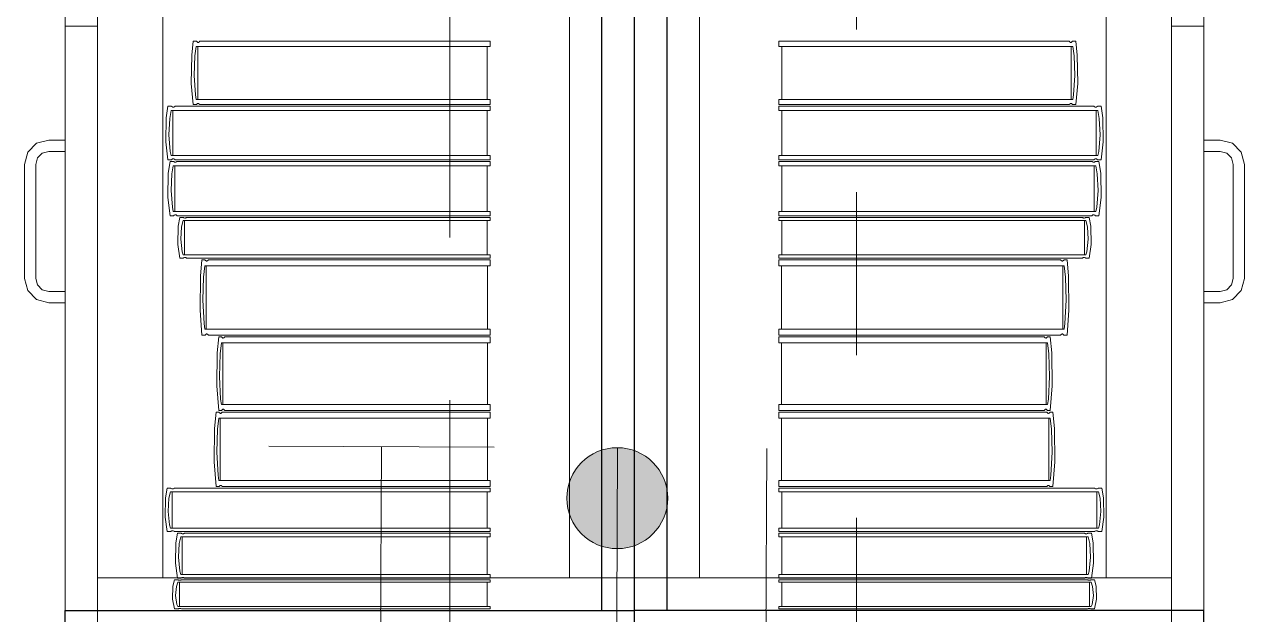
# Model space of a CAD drawing. Header units: inches. Extents: x -19 to 5698, y -728 to 92.
# Drawn here: x 314.309 to 315.059, y 12.291 to 12.653 of the extents above; entities that cross this region are included whole.
import ezdxf

# ---------------------------------------------------------------- set-up
doc = ezdxf.new("R2010")
doc.units = ezdxf.units.IN
doc.header["$MEASUREMENT"] = 0
doc.set_wipeout_variables(frame=1)
for name, pattern in [('HIDDEN', [0.375, 0.25, -0.125]), ('Hidden Line', [0.195611, 0.141111, -0.0545]), ('Punto & Raya', [0.65, 0.5, -0.075, 0, -0.075]), ('RAYITAS', [0.375, 0.25, -0.125]), ('Wipeout_Contour', [1, 0, -1])]:
    doc.linetypes.add(name, pattern=pattern)
for name, color, linetype, lineweight in [('00 conduct tomacorr', 120, 'HIDDEN', 30), ('T-TECHO-E', 150, 'Continuous', 20), ('TOMACORRIENTE', 22, 'RAYITAS', 9)]:
    doc.layers.add(name, color=color, linetype=linetype, lineweight=lineweight)
for name, color, linetype in [('02 _ ARQ _ ALB _ Ejes Generales', 251, 'Continuous'), ('08 _ STR _ EXT _ 09 Vigas', 251, 'Continuous'), ('Interior - Mobiliario', 7, 'Continuous')]:
    doc.layers.add(name, color=color, linetype=linetype)

# ---------------------------------------------------------------- blocks, each defined once
blk = doc.blocks.new('a')
at = {"layer": 'TOMACORRIENTE', "ltscale": 0.05}
h = blk.add_hatch(color=4, dxfattribs=at)
edge = h.paths.add_edge_path()
edge.add_arc((0, 0.0752), 0.02106, 0, 360)
at = {"layer": 'TOMACORRIENTE', "color": 4}
for p, q in [((-0.14553, 0.09625), (-0.0515, 0.09625)), ((-0.09851, 0.09625), (-0.09851, -0.09657)), ((0, 0.09625), (0, -0.09625)), ((0.06232, -0.09625), (0.06232, 0.09625))]:
    blk.add_line(p, q, dxfattribs=at)
blk.add_circle((0, 0.0752), 0.02106, dxfattribs=at)
blk = doc.blocks.new('CABLE 3FACE')
at = {"layer": 'T-TECHO-E', "rotation": 59.94170052614085}
blk.add_blockref('a', (0, 0), dxfattribs=at)

msp = doc.modelspace()

# ---------------------------------------------------------------- linework, layer by layer
at = {"layer": 'Interior - Mobiliario', "color": 175, "linetype": 'Continuous', "lineweight": 13}
for p, q in [((314.35352, 13.75311), (314.35352, 12.29311)), ((314.66352, 12.29311), (314.66352, 13.75311)), ((314.70352, 12.29311), (314.70352, 13.75311)), ((315.01352, 13.75311), (315.01352, 12.29311)), ((314.35352, 13.73311), (314.35352, 12.31311)), ((314.39352, 12.31311), (314.39352, 13.73311)), ((314.64352, 13.73311), (314.64352, 12.31311)), ((314.72352, 13.73311), (314.72352, 12.31311)), ((314.97352, 12.31311), (314.97352, 13.73311)), ((315.01352, 13.73311), (315.01352, 12.31311)), ((314.33352, 12.65211), (314.35352, 12.65211)), ((315.03352, 12.65211), (315.01352, 12.65211)), ((314.41234, 12.64273), (314.41134, 12.63421)), ((314.41432, 12.64273), (314.41234, 12.64273)), ((314.41332, 12.6338), (314.41416, 12.63962)), ((314.41416, 12.63962), (314.59487, 12.63962)), ((314.41442, 12.64258), (314.41432, 12.64273)), ((314.41465, 12.64234), (314.41442, 12.64258)), ((314.4149, 12.64218), (314.41465, 12.64234)), ((314.41517, 12.64209), (314.4149, 12.64218)), ((314.41507, 12.63962), (314.41507, 12.60697)), ((314.41544, 12.64208), (314.41517, 12.64209)), ((314.4157, 12.64215), (314.41544, 12.64208)), ((314.41596, 12.6423), (314.4157, 12.64215)), ((314.41619, 12.64252), (314.41596, 12.6423)), ((314.41634, 12.64273), (314.41619, 12.64252)), ((314.59487, 12.64273), (314.41634, 12.64273)), ((314.59304, 12.60697), (314.59304, 12.63962)), ((314.59487, 12.63962), (314.59487, 12.64273)), ((314.77218, 12.63962), (314.77218, 12.64273)), ((314.77218, 12.64273), (314.95071, 12.64273)), ((314.95289, 12.63962), (314.77218, 12.63962)), ((314.77401, 12.60697), (314.77401, 12.63962)), ((314.95071, 12.64273), (314.95085, 12.64252)), ((314.95085, 12.64252), (314.95109, 12.6423)), ((314.95109, 12.6423), (314.95134, 12.64215)), ((314.95134, 12.64215), (314.95161, 12.64208)), ((314.95161, 12.64208), (314.95188, 12.64209)), ((314.95188, 12.64209), (314.95214, 12.64218)), ((314.95197, 12.63962), (314.95197, 12.60697)), ((314.95214, 12.64218), (314.95239, 12.64234)), ((314.95239, 12.64234), (314.95263, 12.64258)), ((314.95263, 12.64258), (314.95273, 12.64273)), ((314.95273, 12.64273), (314.95471, 12.64273)), ((314.95372, 12.6338), (314.95289, 12.63962)), ((314.95471, 12.64273), (314.95571, 12.63421)), ((314.41134, 12.63421), (314.41111, 12.61682)), ((314.41286, 12.62183), (314.41332, 12.6338)), ((314.95419, 12.62183), (314.95372, 12.6338)), ((314.95571, 12.63421), (314.95594, 12.61682)), ((314.41111, 12.61682), (314.41234, 12.60386)), ((314.41362, 12.60992), (314.41286, 12.62183)), ((314.95343, 12.60992), (314.95419, 12.62183)), ((314.95594, 12.61682), (314.95471, 12.60386)), ((314.41416, 12.60697), (314.41362, 12.60992)), ((314.95289, 12.60697), (314.95343, 12.60992)), ((314.39675, 12.60286), (314.39567, 12.59565)), ((314.39891, 12.60286), (314.39675, 12.60286)), ((314.39783, 12.59531), (314.39874, 12.60023)), ((314.39874, 12.60023), (314.59487, 12.60023)), ((314.39902, 12.60273), (314.39891, 12.60286)), ((314.39927, 12.60253), (314.39902, 12.60273)), ((314.39954, 12.60239), (314.39927, 12.60253)), ((314.39983, 12.60232), (314.39954, 12.60239)), ((314.39973, 12.60023), (314.39973, 12.57262)), ((314.40012, 12.60231), (314.39983, 12.60232)), ((314.40041, 12.60237), (314.40012, 12.60231)), ((314.40068, 12.60249), (314.40041, 12.60237)), ((314.40094, 12.60268), (314.40068, 12.60249)), ((314.4011, 12.60286), (314.40094, 12.60268)), ((314.59487, 12.60286), (314.4011, 12.60286)), ((314.41234, 12.60386), (314.41432, 12.60386)), ((314.59487, 12.60697), (314.41416, 12.60697)), ((314.41432, 12.60386), (314.41447, 12.60407)), ((314.41447, 12.60407), (314.41471, 12.60429)), ((314.41471, 12.60429), (314.41496, 12.60444)), ((314.41496, 12.60444), (314.41523, 12.60451)), ((314.41523, 12.60451), (314.41549, 12.6045)), ((314.41549, 12.6045), (314.41576, 12.60441)), ((314.41576, 12.60441), (314.41601, 12.60425)), ((314.41601, 12.60425), (314.41624, 12.60401)), ((314.41624, 12.60401), (314.41634, 12.60386)), ((314.41634, 12.60386), (314.59487, 12.60386)), ((314.59288, 12.57262), (314.59288, 12.60023)), ((314.59487, 12.60386), (314.59487, 12.60697)), ((314.59487, 12.60023), (314.59487, 12.60286)), ((314.77218, 12.60386), (314.77218, 12.60697)), ((314.77218, 12.60697), (314.95289, 12.60697)), ((314.95071, 12.60386), (314.77218, 12.60386)), ((314.77218, 12.60023), (314.77218, 12.60286)), ((314.77218, 12.60286), (314.96594, 12.60286)), ((314.96831, 12.60023), (314.77218, 12.60023)), ((314.77416, 12.57262), (314.77416, 12.60023)), ((314.95081, 12.60401), (314.95071, 12.60386)), ((314.95104, 12.60425), (314.95081, 12.60401)), ((314.95129, 12.60441), (314.95104, 12.60425)), ((314.95155, 12.6045), (314.95129, 12.60441)), ((314.95182, 12.60451), (314.95155, 12.6045)), ((314.95209, 12.60444), (314.95182, 12.60451)), ((314.95234, 12.60429), (314.95209, 12.60444)), ((314.95258, 12.60407), (314.95234, 12.60429)), ((314.95273, 12.60386), (314.95258, 12.60407)), ((314.95471, 12.60386), (314.95273, 12.60386)), ((314.96594, 12.60286), (314.96611, 12.60268)), ((314.96611, 12.60268), (314.96636, 12.60249)), ((314.96636, 12.60249), (314.96664, 12.60237)), ((314.96664, 12.60237), (314.96693, 12.60231)), ((314.96693, 12.60231), (314.96722, 12.60232)), ((314.96722, 12.60232), (314.9675, 12.60239)), ((314.96732, 12.60023), (314.96732, 12.57262)), ((314.9675, 12.60239), (314.96778, 12.60253)), ((314.96778, 12.60253), (314.96803, 12.60273)), ((314.96803, 12.60273), (314.96814, 12.60286)), ((314.96814, 12.60286), (314.97029, 12.60286)), ((314.96922, 12.59531), (314.96831, 12.60023)), ((314.97029, 12.60286), (314.97137, 12.59565)), ((314.39567, 12.59565), (314.39542, 12.58095)), ((314.39732, 12.58519), (314.39783, 12.59531)), ((314.96972, 12.58519), (314.96922, 12.59531)), ((314.97137, 12.59565), (314.97162, 12.58095)), ((314.39815, 12.57511), (314.39732, 12.58519)), ((314.9689, 12.57511), (314.96972, 12.58519)), ((314.31602, 12.5801), (314.31053, 12.57461)), ((314.32352, 12.58211), (314.31602, 12.5801)), ((314.33352, 12.58211), (314.32352, 12.58211)), ((314.33352, 12.57511), (314.33352, 12.58211)), ((314.39542, 12.58095), (314.39675, 12.56999)), ((314.97162, 12.58095), (314.97029, 12.56999)), ((315.03352, 12.58211), (315.04352, 12.58211)), ((315.03352, 12.57511), (315.03352, 12.58211)), ((315.04352, 12.58211), (315.05102, 12.5801)), ((315.05102, 12.5801), (315.05651, 12.57461)), ((314.31053, 12.57461), (314.30852, 12.56711)), ((314.31552, 12.56711), (314.31659, 12.57111)), ((314.31659, 12.57111), (314.31952, 12.57403)), ((314.31952, 12.57403), (314.32352, 12.57511)), ((314.32352, 12.57511), (314.33352, 12.57511)), ((314.39874, 12.57262), (314.39815, 12.57511)), ((314.59487, 12.57262), (314.39874, 12.57262)), ((314.39891, 12.56999), (314.39907, 12.57017)), ((314.39907, 12.57017), (314.39933, 12.57035)), ((314.39933, 12.57035), (314.3996, 12.57048)), ((314.3996, 12.57048), (314.39989, 12.57054)), ((314.39989, 12.57054), (314.40018, 12.57053)), ((314.40018, 12.57053), (314.40047, 12.57046)), ((314.40047, 12.57046), (314.40074, 12.57032)), ((314.40074, 12.57032), (314.40099, 12.57012)), ((314.40099, 12.57012), (314.4011, 12.56999)), ((314.59487, 12.56999), (314.59487, 12.57262)), ((314.77218, 12.56999), (314.77218, 12.57262)), ((314.77218, 12.57262), (314.96831, 12.57262)), ((314.96605, 12.57012), (314.96594, 12.56999)), ((314.9663, 12.57032), (314.96605, 12.57012)), ((314.96658, 12.57046), (314.9663, 12.57032)), ((314.96686, 12.57053), (314.96658, 12.57046)), ((314.96715, 12.57054), (314.96686, 12.57053)), ((314.96744, 12.57048), (314.96715, 12.57054)), ((314.96772, 12.57035), (314.96744, 12.57048)), ((314.96797, 12.57017), (314.96772, 12.57035)), ((314.96814, 12.56999), (314.96797, 12.57017)), ((314.96831, 12.57262), (314.9689, 12.57511)), ((315.04352, 12.57511), (315.03352, 12.57511)), ((315.04752, 12.57403), (315.04352, 12.57511)), ((315.05045, 12.57111), (315.04752, 12.57403)), ((315.05152, 12.56711), (315.05045, 12.57111)), ((315.05651, 12.57461), (315.05852, 12.56711)), ((314.30852, 12.56711), (314.30852, 12.49711)), ((314.31552, 12.49711), (314.31552, 12.56711)), ((314.39675, 12.56999), (314.39891, 12.56999)), ((314.39806, 12.56899), (314.39699, 12.56167)), ((314.4002, 12.56899), (314.39806, 12.56899)), ((314.39913, 12.56132), (314.40003, 12.56632)), ((314.40003, 12.56632), (314.59487, 12.56632)), ((314.40031, 12.56886), (314.4002, 12.56899)), ((314.40056, 12.56866), (314.40031, 12.56886)), ((314.40083, 12.56852), (314.40056, 12.56866)), ((314.40112, 12.56844), (314.40083, 12.56852)), ((314.40102, 12.56632), (314.40102, 12.53827)), ((314.4011, 12.56999), (314.59487, 12.56999)), ((314.40141, 12.56843), (314.40112, 12.56844)), ((314.40169, 12.56849), (314.40141, 12.56843)), ((314.40197, 12.56862), (314.40169, 12.56849)), ((314.40222, 12.56881), (314.40197, 12.56862)), ((314.40238, 12.56899), (314.40222, 12.56881)), ((314.59487, 12.56899), (314.40238, 12.56899)), ((314.5929, 12.53827), (314.5929, 12.56632)), ((314.59487, 12.56632), (314.59487, 12.56899)), ((314.96594, 12.56999), (314.77218, 12.56999)), ((314.77218, 12.56632), (314.77218, 12.56899)), ((314.77218, 12.56899), (314.96466, 12.56899)), ((314.96701, 12.56632), (314.77218, 12.56632)), ((314.77415, 12.53827), (314.77415, 12.56632)), ((314.96466, 12.56899), (314.96482, 12.56881)), ((314.96482, 12.56881), (314.96508, 12.56862)), ((314.96508, 12.56862), (314.96535, 12.56849)), ((314.96535, 12.56849), (314.96564, 12.56843)), ((314.96564, 12.56843), (314.96593, 12.56844)), ((314.96593, 12.56844), (314.96621, 12.56852)), ((314.96603, 12.56632), (314.96603, 12.53827)), ((314.96621, 12.56852), (314.96648, 12.56866)), ((314.96648, 12.56866), (314.96673, 12.56886)), ((314.96673, 12.56886), (314.96684, 12.56899)), ((314.96684, 12.56899), (314.96898, 12.56899)), ((314.96792, 12.56132), (314.96701, 12.56632)), ((314.97029, 12.56999), (314.96814, 12.56999)), ((314.96898, 12.56899), (314.97006, 12.56167)), ((315.05152, 12.49711), (315.05152, 12.56711)), ((315.05852, 12.56711), (315.05852, 12.49711)), ((314.39699, 12.56167), (314.39674, 12.54673)), ((314.39863, 12.55104), (314.39913, 12.56132)), ((314.96842, 12.55104), (314.96792, 12.56132)), ((314.97006, 12.56167), (314.9703, 12.54673)), ((314.39945, 12.5408), (314.39863, 12.55104)), ((314.9676, 12.5408), (314.96842, 12.55104)), ((314.39674, 12.54673), (314.39806, 12.53559)), ((314.40003, 12.53827), (314.39945, 12.5408)), ((314.96701, 12.53827), (314.9676, 12.5408)), ((314.9703, 12.54673), (314.96898, 12.53559)), ((314.39806, 12.53559), (314.4002, 12.53559)), ((314.59487, 12.53827), (314.40003, 12.53827)), ((314.4002, 12.53559), (314.40037, 12.53577)), ((314.40037, 12.53577), (314.40062, 12.53596)), ((314.40062, 12.53596), (314.40089, 12.53609)), ((314.40089, 12.53609), (314.40118, 12.53615)), ((314.40118, 12.53615), (314.40147, 12.53614)), ((314.40147, 12.53614), (314.40176, 12.53607)), ((314.40176, 12.53607), (314.40203, 12.53593)), ((314.40203, 12.53593), (314.40227, 12.53572)), ((314.40227, 12.53572), (314.40238, 12.53559)), ((314.40238, 12.53559), (314.59487, 12.53559)), ((314.40411, 12.53459), (314.40306, 12.5291)), ((314.40618, 12.53459), (314.40411, 12.53459)), ((314.40514, 12.52884), (314.40602, 12.53259)), ((314.40602, 12.53259), (314.59487, 12.53259)), ((314.40629, 12.5345), (314.40618, 12.53459)), ((314.40653, 12.53434), (314.40629, 12.5345)), ((314.40679, 12.53424), (314.40653, 12.53434)), ((314.40707, 12.53418), (314.40679, 12.53424)), ((314.40697, 12.53259), (314.40697, 12.51154)), ((314.40735, 12.53417), (314.40707, 12.53418)), ((314.40763, 12.53422), (314.40735, 12.53417)), ((314.40789, 12.53432), (314.40763, 12.53422)), ((314.40814, 12.53446), (314.40789, 12.53432)), ((314.40829, 12.53459), (314.40814, 12.53446)), ((314.59487, 12.53459), (314.40829, 12.53459)), ((314.59296, 12.51154), (314.59296, 12.53259)), ((314.59487, 12.53559), (314.59487, 12.53827)), ((314.59487, 12.53259), (314.59487, 12.53459)), ((314.77218, 12.53559), (314.77218, 12.53827)), ((314.77218, 12.53827), (314.96701, 12.53827)), ((314.96466, 12.53559), (314.77218, 12.53559)), ((314.77218, 12.53259), (314.77218, 12.53459)), ((314.77218, 12.53459), (314.95875, 12.53459)), ((314.96103, 12.53259), (314.77218, 12.53259)), ((314.77409, 12.51154), (314.77409, 12.53259)), ((314.95875, 12.53459), (314.95891, 12.53446)), ((314.95891, 12.53446), (314.95915, 12.53432)), ((314.95915, 12.53432), (314.95942, 12.53422)), ((314.95942, 12.53422), (314.9597, 12.53417)), ((314.9597, 12.53417), (314.95998, 12.53418)), ((314.95998, 12.53418), (314.96026, 12.53424)), ((314.96008, 12.53259), (314.96008, 12.51154)), ((314.96026, 12.53424), (314.96052, 12.53434)), ((314.96052, 12.53434), (314.96076, 12.5345)), ((314.96076, 12.5345), (314.96086, 12.53459)), ((314.96086, 12.53459), (314.96294, 12.53459)), ((314.96191, 12.52884), (314.96103, 12.53259)), ((314.96294, 12.53459), (314.96398, 12.5291)), ((314.96477, 12.53572), (314.96466, 12.53559)), ((314.96502, 12.53593), (314.96477, 12.53572)), ((314.96529, 12.53607), (314.96502, 12.53593)), ((314.96557, 12.53614), (314.96529, 12.53607)), ((314.96587, 12.53615), (314.96557, 12.53614)), ((314.96615, 12.53609), (314.96587, 12.53615)), ((314.96643, 12.53596), (314.96615, 12.53609)), ((314.96668, 12.53577), (314.96643, 12.53596)), ((314.96684, 12.53559), (314.96668, 12.53577)), ((314.96898, 12.53559), (314.96684, 12.53559)), ((314.40306, 12.5291), (314.40283, 12.51789)), ((314.40465, 12.52112), (314.40514, 12.52884)), ((314.96239, 12.52112), (314.96191, 12.52884)), ((314.96398, 12.5291), (314.96422, 12.51789)), ((314.40283, 12.51789), (314.40411, 12.50953)), ((314.40545, 12.51344), (314.40465, 12.52112)), ((314.9616, 12.51344), (314.96239, 12.52112)), ((314.96422, 12.51789), (314.96294, 12.50953)), ((314.40602, 12.51154), (314.40545, 12.51344)), ((314.59487, 12.51154), (314.40602, 12.51154)), ((314.59487, 12.50953), (314.59487, 12.51154)), ((314.77218, 12.50953), (314.77218, 12.51154)), ((314.77218, 12.51154), (314.96103, 12.51154)), ((314.96103, 12.51154), (314.9616, 12.51344)), ((314.40411, 12.50953), (314.40618, 12.50953)), ((314.40618, 12.50953), (314.40634, 12.50967)), ((314.40634, 12.50967), (314.40658, 12.50981)), ((314.40658, 12.50981), (314.40685, 12.50991)), ((314.40685, 12.50991), (314.40713, 12.50995)), ((314.40713, 12.50995), (314.40741, 12.50995)), ((314.40741, 12.50995), (314.40769, 12.50989)), ((314.40769, 12.50989), (314.40795, 12.50978)), ((314.40795, 12.50978), (314.40819, 12.50963)), ((314.40819, 12.50963), (314.40829, 12.50953)), ((314.40829, 12.50953), (314.59487, 12.50953)), ((314.41767, 12.50853), (314.4167, 12.49838)), ((314.4196, 12.50853), (314.41767, 12.50853)), ((314.41863, 12.49789), (314.41944, 12.50483)), ((314.41944, 12.50483), (314.59487, 12.50483)), ((314.4197, 12.50836), (314.4196, 12.50853)), ((314.41992, 12.50807), (314.4197, 12.50836)), ((314.42016, 12.50788), (314.41992, 12.50807)), ((314.42042, 12.50777), (314.42016, 12.50788)), ((314.42033, 12.50483), (314.42033, 12.46593)), ((314.42068, 12.50776), (314.42042, 12.50777)), ((314.42094, 12.50785), (314.42068, 12.50776)), ((314.42119, 12.50802), (314.42094, 12.50785)), ((314.42142, 12.50829), (314.42119, 12.50802)), ((314.42156, 12.50853), (314.42142, 12.50829)), ((314.59487, 12.50853), (314.42156, 12.50853)), ((314.59309, 12.46593), (314.59309, 12.50483)), ((314.59487, 12.50483), (314.59487, 12.50853)), ((314.95875, 12.50953), (314.77218, 12.50953)), ((314.77218, 12.50483), (314.77218, 12.50853)), ((314.77218, 12.50853), (314.94549, 12.50853)), ((314.9476, 12.50483), (314.77218, 12.50483)), ((314.77395, 12.46593), (314.77395, 12.50483)), ((314.94549, 12.50853), (314.94563, 12.50829)), ((314.94563, 12.50829), (314.94586, 12.50802)), ((314.94586, 12.50802), (314.94611, 12.50785)), ((314.94611, 12.50785), (314.94636, 12.50776)), ((314.94636, 12.50776), (314.94663, 12.50777)), ((314.94663, 12.50777), (314.94688, 12.50788)), ((314.94672, 12.50483), (314.94672, 12.46593)), ((314.94688, 12.50788), (314.94713, 12.50807)), ((314.94713, 12.50807), (314.94735, 12.50836)), ((314.94735, 12.50836), (314.94745, 12.50853)), ((314.94745, 12.50853), (314.94937, 12.50853)), ((314.94842, 12.49789), (314.9476, 12.50483)), ((314.94937, 12.50853), (314.95034, 12.49838)), ((314.95886, 12.50963), (314.95875, 12.50953)), ((314.9591, 12.50978), (314.95886, 12.50963)), ((314.95936, 12.50989), (314.9591, 12.50978)), ((314.95964, 12.50995), (314.95936, 12.50989)), ((314.95992, 12.50995), (314.95964, 12.50995)), ((314.9602, 12.50991), (314.95992, 12.50995)), ((314.96046, 12.50981), (314.9602, 12.50991)), ((314.96071, 12.50967), (314.96046, 12.50981)), ((314.96086, 12.50953), (314.96071, 12.50967)), ((314.96294, 12.50953), (314.96086, 12.50953)), ((314.30852, 12.49711), (314.31053, 12.48961)), ((314.31659, 12.49311), (314.31552, 12.49711)), ((314.4167, 12.49838), (314.41648, 12.47767)), ((314.41818, 12.48364), (314.41863, 12.49789)), ((314.94887, 12.48364), (314.94842, 12.49789)), ((314.95034, 12.49838), (314.95056, 12.47767)), ((315.05045, 12.49311), (315.05152, 12.49711)), ((315.05852, 12.49711), (315.05651, 12.48961)), ((314.31053, 12.48961), (314.31602, 12.48412)), ((314.31952, 12.49018), (314.31659, 12.49311)), ((314.32352, 12.48911), (314.31952, 12.49018)), ((314.33352, 12.48911), (314.32352, 12.48911)), ((314.33352, 12.48211), (314.33352, 12.48911)), ((315.03352, 12.48911), (315.04352, 12.48911)), ((315.03352, 12.48211), (315.03352, 12.48911)), ((315.04352, 12.48911), (315.04752, 12.49018)), ((315.04752, 12.49018), (315.05045, 12.49311)), ((315.05651, 12.48961), (315.05102, 12.48412)), ((314.31602, 12.48412), (314.32352, 12.48211)), ((314.32352, 12.48211), (314.33352, 12.48211)), ((314.41892, 12.46944), (314.41818, 12.48364)), ((314.94813, 12.46944), (314.94887, 12.48364)), ((315.04352, 12.48211), (315.03352, 12.48211)), ((315.05102, 12.48412), (315.04352, 12.48211)), ((314.41648, 12.47767), (314.41767, 12.46223)), ((314.95056, 12.47767), (314.94937, 12.46223)), ((314.41944, 12.46593), (314.41892, 12.46944)), ((314.59487, 12.46593), (314.41944, 12.46593)), ((314.59487, 12.46223), (314.59487, 12.46593)), ((314.77218, 12.46223), (314.77218, 12.46593)), ((314.77218, 12.46593), (314.9476, 12.46593)), ((314.9476, 12.46593), (314.94813, 12.46944)), ((314.41767, 12.46223), (314.4196, 12.46223)), ((314.4196, 12.46223), (314.41974, 12.46247)), ((314.41974, 12.46247), (314.41997, 12.46274)), ((314.41997, 12.46274), (314.42022, 12.46292)), ((314.42022, 12.46292), (314.42048, 12.463)), ((314.42048, 12.463), (314.42074, 12.46299)), ((314.42074, 12.46299), (314.421, 12.46288)), ((314.421, 12.46288), (314.42124, 12.46269)), ((314.42124, 12.46269), (314.42146, 12.46241)), ((314.42146, 12.46241), (314.42156, 12.46223)), ((314.42156, 12.46223), (314.59487, 12.46223)), ((314.42794, 12.46123), (314.42703, 12.45129)), ((314.42976, 12.46123), (314.42794, 12.46123)), ((314.42885, 12.45082), (314.42961, 12.4576)), ((314.42961, 12.4576), (314.59487, 12.4576)), ((314.42985, 12.46105), (314.42976, 12.46123)), ((314.43006, 12.46078), (314.42985, 12.46105)), ((314.43029, 12.46058), (314.43006, 12.46078)), ((314.43053, 12.46048), (314.43029, 12.46058)), ((314.43045, 12.4576), (314.43045, 12.41956)), ((314.43078, 12.46047), (314.43053, 12.46048)), ((314.43102, 12.46055), (314.43078, 12.46047)), ((314.43126, 12.46072), (314.43102, 12.46055)), ((314.43147, 12.46098), (314.43126, 12.46072)), ((314.43161, 12.46123), (314.43147, 12.46098)), ((314.59487, 12.46123), (314.43161, 12.46123)), ((314.5932, 12.41956), (314.5932, 12.4576)), ((314.59487, 12.4576), (314.59487, 12.46123)), ((314.94549, 12.46223), (314.77218, 12.46223)), ((314.77218, 12.4576), (314.77218, 12.46123)), ((314.77218, 12.46123), (314.93544, 12.46123)), ((314.93743, 12.4576), (314.77218, 12.4576)), ((314.77385, 12.41956), (314.77385, 12.4576)), ((314.93544, 12.46123), (314.93558, 12.46098)), ((314.93558, 12.46098), (314.93579, 12.46072)), ((314.93579, 12.46072), (314.93602, 12.46055)), ((314.93602, 12.46055), (314.93627, 12.46047)), ((314.93627, 12.46047), (314.93651, 12.46048)), ((314.93651, 12.46048), (314.93675, 12.46058)), ((314.9366, 12.4576), (314.9366, 12.41956)), ((314.93675, 12.46058), (314.93698, 12.46078)), ((314.93698, 12.46078), (314.93719, 12.46105)), ((314.93719, 12.46105), (314.93729, 12.46123)), ((314.93729, 12.46123), (314.9391, 12.46123)), ((314.9382, 12.45082), (314.93743, 12.4576)), ((314.9391, 12.46123), (314.94001, 12.45129)), ((314.94558, 12.46241), (314.94549, 12.46223)), ((314.94581, 12.46269), (314.94558, 12.46241)), ((314.94605, 12.46288), (314.94581, 12.46269)), ((314.94631, 12.46299), (314.94605, 12.46288)), ((314.94657, 12.463), (314.94631, 12.46299)), ((314.94683, 12.46292), (314.94657, 12.463)), ((314.94707, 12.46274), (314.94683, 12.46292)), ((314.9473, 12.46247), (314.94707, 12.46274)), ((314.94745, 12.46223), (314.9473, 12.46247)), ((314.94937, 12.46223), (314.94745, 12.46223)), ((314.42703, 12.45129), (314.42682, 12.43104)), ((314.42842, 12.43688), (314.42885, 12.45082)), ((314.93862, 12.43688), (314.9382, 12.45082)), ((314.94001, 12.45129), (314.94022, 12.43104)), ((314.42912, 12.423), (314.42842, 12.43688)), ((314.93793, 12.423), (314.93862, 12.43688)), ((314.42682, 12.43104), (314.42794, 12.41594)), ((314.94022, 12.43104), (314.9391, 12.41594)), ((314.42961, 12.41956), (314.42912, 12.423)), ((314.93743, 12.41956), (314.93793, 12.423)), ((314.42638, 12.41494), (314.42545, 12.40491)), ((314.42821, 12.41494), (314.42638, 12.41494)), ((314.42794, 12.41594), (314.42976, 12.41594)), ((314.4283, 12.41476), (314.42821, 12.41494)), ((314.42851, 12.41449), (314.4283, 12.41476)), ((314.42875, 12.41429), (314.42851, 12.41449)), ((314.42899, 12.41419), (314.42875, 12.41429)), ((314.42924, 12.41418), (314.42899, 12.41419)), ((314.42948, 12.41426), (314.42924, 12.41418)), ((314.42972, 12.41444), (314.42948, 12.41426)), ((314.59487, 12.41956), (314.42961, 12.41956)), ((314.42993, 12.4147), (314.42972, 12.41444)), ((314.42976, 12.41594), (314.4299, 12.41618)), ((314.4299, 12.41618), (314.43011, 12.41644)), ((314.43007, 12.41494), (314.42993, 12.4147)), ((314.59487, 12.41494), (314.43007, 12.41494)), ((314.43011, 12.41644), (314.43034, 12.41662)), ((314.43034, 12.41662), (314.43059, 12.4167)), ((314.43059, 12.4167), (314.43083, 12.41669)), ((314.43083, 12.41669), (314.43107, 12.41659)), ((314.43107, 12.41659), (314.4313, 12.41639)), ((314.4313, 12.41639), (314.43151, 12.41612)), ((314.43151, 12.41612), (314.43161, 12.41594)), ((314.43161, 12.41594), (314.59487, 12.41594)), ((314.59487, 12.41594), (314.59487, 12.41956)), ((314.59487, 12.41128), (314.59487, 12.41494)), ((314.77218, 12.41594), (314.77218, 12.41956)), ((314.77218, 12.41956), (314.93743, 12.41956)), ((314.93544, 12.41594), (314.77218, 12.41594)), ((314.77218, 12.41128), (314.77218, 12.41494)), ((314.77218, 12.41494), (314.93697, 12.41494)), ((314.93553, 12.41612), (314.93544, 12.41594)), ((314.93574, 12.41639), (314.93553, 12.41612)), ((314.93597, 12.41659), (314.93574, 12.41639)), ((314.93621, 12.41669), (314.93597, 12.41659)), ((314.93646, 12.4167), (314.93621, 12.41669)), ((314.9367, 12.41662), (314.93646, 12.4167)), ((314.93693, 12.41644), (314.9367, 12.41662)), ((314.93715, 12.41618), (314.93693, 12.41644)), ((314.93697, 12.41494), (314.93711, 12.4147)), ((314.93711, 12.4147), (314.93733, 12.41444)), ((314.93729, 12.41594), (314.93715, 12.41618)), ((314.9391, 12.41594), (314.93729, 12.41594)), ((314.93733, 12.41444), (314.93756, 12.41426)), ((314.93756, 12.41426), (314.93781, 12.41418)), ((314.93781, 12.41418), (314.93806, 12.41419)), ((314.93806, 12.41419), (314.9383, 12.41429)), ((314.9383, 12.41429), (314.93853, 12.41449)), ((314.93853, 12.41449), (314.93875, 12.41476)), ((314.93875, 12.41476), (314.93884, 12.41494)), ((314.93884, 12.41494), (314.94067, 12.41494)), ((314.94067, 12.41494), (314.94159, 12.40491)), ((314.42729, 12.40444), (314.42806, 12.41128)), ((314.42806, 12.41128), (314.59487, 12.41128)), ((314.4289, 12.41128), (314.4289, 12.37287)), ((314.59318, 12.37287), (314.59318, 12.41128)), ((314.93899, 12.41128), (314.77218, 12.41128)), ((314.77386, 12.37287), (314.77386, 12.41128)), ((314.93814, 12.41128), (314.93814, 12.37287)), ((314.93976, 12.40444), (314.93899, 12.41128)), ((314.42545, 12.40491), (314.42524, 12.38446)), ((314.42686, 12.39036), (314.42729, 12.40444)), ((314.94019, 12.39036), (314.93976, 12.40444)), ((314.94159, 12.40491), (314.9418, 12.38446)), ((314.42756, 12.37634), (314.42686, 12.39036)), ((314.93949, 12.37634), (314.94019, 12.39036)), ((314.42524, 12.38446), (314.42638, 12.36921)), ((314.9418, 12.38446), (314.94067, 12.36921)), ((314.42806, 12.37287), (314.42756, 12.37634)), ((314.93899, 12.37287), (314.93949, 12.37634)), ((314.39629, 12.36821), (314.3952, 12.36239)), ((314.39845, 12.36821), (314.39629, 12.36821)), ((314.39856, 12.36811), (314.39845, 12.36821)), ((314.39881, 12.36795), (314.39856, 12.36811)), ((314.39908, 12.36784), (314.39881, 12.36795)), ((314.39937, 12.36778), (314.39908, 12.36784)), ((314.39966, 12.36777), (314.39937, 12.36778)), ((314.39995, 12.36782), (314.39966, 12.36777)), ((314.40023, 12.36792), (314.39995, 12.36782)), ((314.40049, 12.36807), (314.40023, 12.36792)), ((314.40065, 12.36821), (314.40049, 12.36807)), ((314.59487, 12.36821), (314.40065, 12.36821)), ((314.42638, 12.36921), (314.42821, 12.36921)), ((314.59487, 12.37287), (314.42806, 12.37287)), ((314.42821, 12.36921), (314.42835, 12.36946)), ((314.42835, 12.36946), (314.42856, 12.36972)), ((314.42856, 12.36972), (314.4288, 12.3699)), ((314.4288, 12.3699), (314.42904, 12.36998)), ((314.42904, 12.36998), (314.42929, 12.36997)), ((314.42929, 12.36997), (314.42954, 12.36986)), ((314.42954, 12.36986), (314.42977, 12.36967)), ((314.42977, 12.36967), (314.42998, 12.36939)), ((314.42998, 12.36939), (314.43007, 12.36921)), ((314.43007, 12.36921), (314.59487, 12.36921)), ((314.59487, 12.36921), (314.59487, 12.37287)), ((314.59487, 12.36609), (314.59487, 12.36821)), ((314.77218, 12.36921), (314.77218, 12.37287)), ((314.77218, 12.37287), (314.93899, 12.37287)), ((314.93697, 12.36921), (314.77218, 12.36921)), ((314.77218, 12.36609), (314.77218, 12.36821)), ((314.77218, 12.36821), (314.9664, 12.36821)), ((314.93707, 12.36939), (314.93697, 12.36921)), ((314.93728, 12.36967), (314.93707, 12.36939)), ((314.93751, 12.36986), (314.93728, 12.36967)), ((314.93775, 12.36997), (314.93751, 12.36986)), ((314.938, 12.36998), (314.93775, 12.36997)), ((314.93825, 12.3699), (314.938, 12.36998)), ((314.93848, 12.36972), (314.93825, 12.3699)), ((314.9387, 12.36946), (314.93848, 12.36972)), ((314.93884, 12.36921), (314.9387, 12.36946)), ((314.94067, 12.36921), (314.93884, 12.36921)), ((314.9664, 12.36821), (314.96656, 12.36807)), ((314.96656, 12.36807), (314.96682, 12.36792)), ((314.96682, 12.36792), (314.96709, 12.36782)), ((314.96709, 12.36782), (314.96738, 12.36777)), ((314.96738, 12.36777), (314.96768, 12.36778)), ((314.96768, 12.36778), (314.96796, 12.36784)), ((314.96796, 12.36784), (314.96824, 12.36795)), ((314.96824, 12.36795), (314.96849, 12.36811)), ((314.96849, 12.36811), (314.9686, 12.36821)), ((314.9686, 12.36821), (314.97075, 12.36821)), ((314.97075, 12.36821), (314.97184, 12.36239)), ((314.3952, 12.36239), (314.39496, 12.3505)), ((314.39686, 12.35393), (314.39736, 12.36211)), ((314.39736, 12.36211), (314.39828, 12.36609)), ((314.39828, 12.36609), (314.59487, 12.36609)), ((314.39927, 12.36609), (314.39927, 12.34377)), ((314.59288, 12.34377), (314.59288, 12.36609)), ((314.96877, 12.36609), (314.77218, 12.36609)), ((314.77417, 12.34377), (314.77417, 12.36609)), ((314.96778, 12.36609), (314.96778, 12.34377)), ((314.96968, 12.36211), (314.96877, 12.36609)), ((314.97019, 12.35393), (314.96968, 12.36211)), ((314.97184, 12.36239), (314.97209, 12.3505)), ((314.39769, 12.34579), (314.39686, 12.35393)), ((314.96936, 12.34579), (314.97019, 12.35393)), ((314.39496, 12.3505), (314.39629, 12.34164)), ((314.39828, 12.34377), (314.39769, 12.34579)), ((314.96877, 12.34377), (314.96936, 12.34579)), ((314.97209, 12.3505), (314.97075, 12.34164)), ((314.39629, 12.34164), (314.39845, 12.34164)), ((314.59487, 12.34377), (314.39828, 12.34377)), ((314.39845, 12.34164), (314.39861, 12.34179)), ((314.39861, 12.34179), (314.39887, 12.34194)), ((314.39887, 12.34194), (314.39915, 12.34204)), ((314.39915, 12.34204), (314.39944, 12.34209)), ((314.39944, 12.34209), (314.39973, 12.34208)), ((314.39973, 12.34208), (314.40002, 12.34202)), ((314.40002, 12.34202), (314.40029, 12.34191)), ((314.40029, 12.34191), (314.40054, 12.34175)), ((314.40054, 12.34175), (314.40065, 12.34164)), ((314.40065, 12.34164), (314.59487, 12.34164)), ((314.40271, 12.34064), (314.40166, 12.33458)), ((314.4048, 12.34064), (314.40271, 12.34064)), ((314.40375, 12.33429), (314.40463, 12.33843)), ((314.40463, 12.33843), (314.59487, 12.33843)), ((314.4049, 12.34054), (314.4048, 12.34064)), ((314.40515, 12.34037), (314.4049, 12.34054)), ((314.40541, 12.34025), (314.40515, 12.34037)), ((314.40569, 12.34019), (314.40541, 12.34025)), ((314.40559, 12.33843), (314.40559, 12.31519)), ((314.40597, 12.34018), (314.40569, 12.34019)), ((314.40625, 12.34023), (314.40597, 12.34018)), ((314.40652, 12.34034), (314.40625, 12.34023)), ((314.40677, 12.3405), (314.40652, 12.34034)), ((314.40693, 12.34064), (314.40677, 12.3405)), ((314.59487, 12.34064), (314.40693, 12.34064)), ((314.59294, 12.31519), (314.59294, 12.33843)), ((314.59487, 12.34164), (314.59487, 12.34377)), ((314.59487, 12.33843), (314.59487, 12.34064)), ((314.77218, 12.34164), (314.77218, 12.34377)), ((314.77218, 12.34377), (314.96877, 12.34377)), ((314.9664, 12.34164), (314.77218, 12.34164)), ((314.77218, 12.33843), (314.77218, 12.34064)), ((314.77218, 12.34064), (314.96012, 12.34064)), ((314.96242, 12.33843), (314.77218, 12.33843)), ((314.7741, 12.31519), (314.7741, 12.33843)), ((314.96012, 12.34064), (314.96028, 12.3405)), ((314.96028, 12.3405), (314.96053, 12.34034)), ((314.96053, 12.34034), (314.96079, 12.34023)), ((314.96079, 12.34023), (314.96107, 12.34018)), ((314.96107, 12.34018), (314.96136, 12.34019)), ((314.96136, 12.34019), (314.96163, 12.34025)), ((314.96145, 12.33843), (314.96145, 12.31519)), ((314.96163, 12.34025), (314.9619, 12.34037)), ((314.9619, 12.34037), (314.96214, 12.34054)), ((314.96214, 12.34054), (314.96225, 12.34064)), ((314.96225, 12.34064), (314.96434, 12.34064)), ((314.9633, 12.33429), (314.96242, 12.33843)), ((314.96434, 12.34064), (314.96539, 12.33458)), ((314.96651, 12.34175), (314.9664, 12.34164)), ((314.96676, 12.34191), (314.96651, 12.34175)), ((314.96703, 12.34202), (314.96676, 12.34191)), ((314.96732, 12.34208), (314.96703, 12.34202)), ((314.96761, 12.34209), (314.96732, 12.34208)), ((314.9679, 12.34204), (314.96761, 12.34209)), ((314.96818, 12.34194), (314.9679, 12.34204)), ((314.96843, 12.34179), (314.96818, 12.34194)), ((314.9686, 12.34164), (314.96843, 12.34179)), ((314.97075, 12.34164), (314.9686, 12.34164)), ((314.40166, 12.33458), (314.40142, 12.3222)), ((314.40326, 12.32577), (314.40375, 12.33429)), ((314.96379, 12.32577), (314.9633, 12.33429)), ((314.96539, 12.33458), (314.96563, 12.3222)), ((314.40406, 12.31729), (314.40326, 12.32577)), ((314.96299, 12.31729), (314.96379, 12.32577)), ((314.40142, 12.3222), (314.40271, 12.31298)), ((314.40463, 12.31519), (314.40406, 12.31729)), ((314.59487, 12.31519), (314.40463, 12.31519)), ((314.59487, 12.31298), (314.59487, 12.31519)), ((314.77218, 12.31298), (314.77218, 12.31519)), ((314.77218, 12.31519), (314.96242, 12.31519)), ((314.96242, 12.31519), (314.96299, 12.31729)), ((314.96563, 12.3222), (314.96434, 12.31298)), ((314.35352, 12.31311), (314.39352, 12.31311)), ((314.39352, 12.31311), (314.64352, 12.31311)), ((314.39981, 12.30806), (314.39956, 12.30007)), ((314.40087, 12.31198), (314.39981, 12.30806)), ((314.40298, 12.31198), (314.40087, 12.31198)), ((314.40142, 12.30237), (314.40192, 12.30787)), ((314.40192, 12.30787), (314.40281, 12.31055)), ((314.40271, 12.31298), (314.4048, 12.31298)), ((314.40281, 12.31055), (314.59487, 12.31055)), ((314.40308, 12.31191), (314.40298, 12.31198)), ((314.40333, 12.3118), (314.40308, 12.31191)), ((314.4036, 12.31172), (314.40333, 12.3118)), ((314.40388, 12.31168), (314.4036, 12.31172)), ((314.40416, 12.31168), (314.40388, 12.31168)), ((314.40444, 12.31171), (314.40416, 12.31168)), ((314.40471, 12.31178), (314.40444, 12.31171)), ((314.40497, 12.31188), (314.40471, 12.31178)), ((314.4048, 12.31298), (314.40496, 12.31312)), ((314.40496, 12.31312), (314.4052, 12.31328)), ((314.40512, 12.31198), (314.40497, 12.31188)), ((314.59487, 12.31198), (314.40512, 12.31198)), ((314.4052, 12.31328), (314.40547, 12.31339)), ((314.40547, 12.31339), (314.40575, 12.31344)), ((314.40575, 12.31344), (314.40603, 12.31343)), ((314.40603, 12.31343), (314.40631, 12.31337)), ((314.40631, 12.31337), (314.40658, 12.31325)), ((314.40658, 12.31325), (314.40682, 12.31308)), ((314.40682, 12.31308), (314.40693, 12.31298)), ((314.40693, 12.31298), (314.59487, 12.31298)), ((314.59487, 12.31055), (314.59487, 12.31198)), ((314.97352, 12.31311), (314.72352, 12.31311)), ((314.96012, 12.31298), (314.77218, 12.31298)), ((314.77218, 12.31055), (314.77218, 12.31198)), ((314.77218, 12.31198), (314.96192, 12.31198)), ((314.96424, 12.31055), (314.77218, 12.31055)), ((314.96023, 12.31308), (314.96012, 12.31298)), ((314.96047, 12.31325), (314.96023, 12.31308)), ((314.96073, 12.31337), (314.96047, 12.31325)), ((314.96101, 12.31343), (314.96073, 12.31337)), ((314.96129, 12.31344), (314.96101, 12.31343)), ((314.96157, 12.31339), (314.96129, 12.31344)), ((314.96184, 12.31328), (314.96157, 12.31339)), ((314.96209, 12.31312), (314.96184, 12.31328)), ((314.96192, 12.31198), (314.96208, 12.31188)), ((314.96208, 12.31188), (314.96233, 12.31178)), ((314.96225, 12.31298), (314.96209, 12.31312)), ((314.96434, 12.31298), (314.96225, 12.31298)), ((314.96233, 12.31178), (314.9626, 12.31171)), ((314.9626, 12.31171), (314.96288, 12.31168)), ((314.96288, 12.31168), (314.96317, 12.31168)), ((314.96317, 12.31168), (314.96345, 12.31172)), ((314.96345, 12.31172), (314.96372, 12.3118)), ((314.96372, 12.3118), (314.96396, 12.31191)), ((314.96396, 12.31191), (314.96407, 12.31198)), ((314.96407, 12.31198), (314.96618, 12.31198)), ((314.96513, 12.30787), (314.96424, 12.31055)), ((314.96562, 12.30237), (314.96513, 12.30787)), ((314.96618, 12.31198), (314.96724, 12.30806)), ((314.96724, 12.30806), (314.96748, 12.30007)), ((315.01352, 12.31311), (314.97352, 12.31311)), ((314.40223, 12.29689), (314.40142, 12.30237)), ((314.96481, 12.29689), (314.96562, 12.30237)), ((314.35352, 12.29311), (314.66352, 12.29311)), ((315.01352, 12.29311), (314.70352, 12.29311))]:
    msp.add_line(p, q, dxfattribs=at)

# ---------------------------------------------------------------- next in the draw order: wipeouts: each hides what was drawn before it
at = {"color": 254, "linetype": 'Wipeout_Contour', "lineweight": 0, "ltscale": 9797.54126}
msp.add_wipeout([(314.66352, 13.75311), (314.66352, 12.29311), (314.68352, 12.29311), (314.68352, 13.75311)], dxfattribs=at).dxf.layer = 'Interior - Mobiliario'

# ---------------------------------------------------------------- next in the draw order: linework, layer by layer
at = {"layer": 'Interior - Mobiliario', "color": 175, "linetype": 'Continuous', "lineweight": 30}
for p, q in [((314.66352, 12.29311), (314.66352, 13.75311)), ((314.68352, 12.29311), (314.68352, 13.75311)), ((314.66352, 12.29311), (314.68352, 12.29311))]:
    msp.add_line(p, q, dxfattribs=at)
at = {"layer": 'Interior - Mobiliario', "color": 175, "linetype": 'Continuous', "lineweight": 13}
for p, q in [((314.66352, 13.75311), (314.66352, 12.29311)), ((314.68352, 12.29311), (314.68352, 13.75311)), ((314.68352, 12.31311), (314.68352, 13.73311)), ((314.64352, 12.31311), (314.68352, 12.31311)), ((314.66352, 12.29311), (314.68352, 12.29311))]:
    msp.add_line(p, q, dxfattribs=at)

# ---------------------------------------------------------------- next in the draw order: wipeouts: each hides what was drawn before it
at = {"color": 254, "linetype": 'Wipeout_Contour', "lineweight": 0, "ltscale": 9796.865545}
msp.add_wipeout([(314.33352, 12.29311), (314.33352, 12.27311), (314.68352, 12.27311), (314.68352, 12.29311)], dxfattribs=at).dxf.layer = 'Interior - Mobiliario'

# ---------------------------------------------------------------- next in the draw order: linework, layer by layer
at = {"layer": '08 _ STR _ EXT _ 09 Vigas', "color": 251, "linetype": 'Hidden Line', "lineweight": 13, "true_color": 0x636466}
msp.add_line((314.57005, 7.7), (314.57005, 16.9), dxfattribs=at)
at = {"layer": 'Interior - Mobiliario', "color": 175, "linetype": 'Continuous', "lineweight": 13}
for p, q in [((314.33352, 12.27311), (314.33352, 13.77311)), ((314.68352, 13.77311), (314.68352, 12.27311)), ((314.33352, 13.75311), (314.33352, 12.29311)), ((314.33352, 13.75311), (314.33352, 12.29311)), ((314.35352, 13.75311), (314.35352, 12.29311)), ((314.35352, 13.75311), (314.35352, 12.29311)), ((314.66352, 12.29311), (314.66352, 13.75311)), ((314.66352, 12.29311), (314.66352, 13.75311)), ((314.66352, 12.29311), (314.66352, 13.75311)), ((314.68352, 12.29311), (314.68352, 13.75311)), ((314.33352, 12.29311), (314.33352, 12.65211)), ((314.35352, 12.29311), (314.35352, 12.65211)), ((314.35352, 12.31311), (314.35352, 12.27311)), ((314.40378, 12.31055), (314.40378, 12.29554)), ((314.59293, 12.29554), (314.59293, 12.31055)), ((314.68352, 12.27311), (314.68352, 12.31311)), ((314.39956, 12.30007), (314.40087, 12.29411)), ((314.68352, 12.29311), (314.33352, 12.29311)), ((314.33352, 12.29311), (314.33352, 12.27311)), ((314.33352, 12.29311), (314.68352, 12.29311)), ((314.33352, 12.29311), (314.66352, 12.29311)), ((314.33352, 12.29311), (314.35352, 12.29311)), ((314.35352, 12.29311), (314.66352, 12.29311)), ((314.35352, 12.29311), (314.66352, 12.29311)), ((314.40087, 12.29411), (314.40298, 12.29411)), ((314.40281, 12.29554), (314.40223, 12.29689)), ((314.59487, 12.29554), (314.40281, 12.29554)), ((314.40298, 12.29411), (314.40314, 12.2942)), ((314.40314, 12.2942), (314.40339, 12.2943)), ((314.40339, 12.2943), (314.40366, 12.29437)), ((314.40366, 12.29437), (314.40394, 12.29441)), ((314.40394, 12.29441), (314.40423, 12.2944)), ((314.40423, 12.2944), (314.40451, 12.29436)), ((314.40451, 12.29436), (314.40477, 12.29428)), ((314.40477, 12.29428), (314.40502, 12.29418)), ((314.40502, 12.29418), (314.40512, 12.29411)), ((314.40512, 12.29411), (314.59487, 12.29411)), ((314.59487, 12.29411), (314.59487, 12.29554)), ((314.68352, 12.27311), (314.68352, 12.29311))]:
    msp.add_line(p, q, dxfattribs=at)
at = {"layer": 'Interior - Mobiliario', "color": 175, "linetype": 'Continuous', "lineweight": 30}
for p, q in [((314.33352, 12.29311), (314.68352, 12.29311)), ((314.33352, 12.27311), (314.33352, 12.29311)), ((314.68352, 12.27311), (314.68352, 12.29311))]:
    msp.add_line(p, q, dxfattribs=at)

# ---------------------------------------------------------------- next in the draw order: wipeouts: each hides what was drawn before it
at = {"color": 254, "linetype": 'Wipeout_Contour', "lineweight": 0, "ltscale": 9797.621259}
msp.add_wipeout([(314.70352, 13.75311), (314.68352, 13.75311), (314.68352, 12.29311), (314.70352, 12.29311)], dxfattribs=at).dxf.layer = 'Interior - Mobiliario'

# ---------------------------------------------------------------- next in the draw order: linework, layer by layer
at = {"layer": 'Interior - Mobiliario', "color": 175, "linetype": 'Continuous', "lineweight": 30}
for p, q in [((314.68352, 12.29311), (314.68352, 13.75311)), ((314.70352, 12.29311), (314.70352, 13.75311)), ((314.70352, 12.29311), (314.68352, 12.29311))]:
    msp.add_line(p, q, dxfattribs=at)
at = {"layer": 'Interior - Mobiliario', "color": 175, "linetype": 'Continuous', "lineweight": 13}
for p, q in [((314.68352, 12.29311), (314.68352, 13.75311)), ((314.70352, 13.75311), (314.70352, 12.29311)), ((314.68352, 12.31311), (314.68352, 13.73311)), ((314.72352, 12.31311), (314.68352, 12.31311)), ((314.70352, 12.29311), (314.68352, 12.29311))]:
    msp.add_line(p, q, dxfattribs=at)

# ---------------------------------------------------------------- next in the draw order: wipeouts: each hides what was drawn before it
at = {"color": 254, "linetype": 'Wipeout_Contour', "lineweight": 0, "ltscale": 9798.265527}
msp.add_wipeout([(315.03352, 12.29311), (314.68352, 12.29311), (314.68352, 12.27311), (315.03352, 12.27311)], dxfattribs=at).dxf.layer = 'Interior - Mobiliario'

# ---------------------------------------------------------------- next in the draw order: linework, layer by layer
at = {"layer": '02 _ ARQ _ ALB _ Ejes Generales', "color": 251, "linetype": 'Punto & Raya', "lineweight": 13, "true_color": 0x636466}
msp.add_line((314.82005, 3.05001), (314.82005, 44.9), dxfattribs=at)
at = {"layer": 'Interior - Mobiliario', "color": 175, "linetype": 'Continuous', "lineweight": 13}
for p, q in [((314.68352, 13.77311), (314.68352, 12.27311)), ((315.03352, 12.27311), (315.03352, 13.77311)), ((314.68352, 12.29311), (314.68352, 13.75311)), ((314.70352, 12.29311), (314.70352, 13.75311)), ((314.70352, 12.29311), (314.70352, 13.75311)), ((314.70352, 12.29311), (314.70352, 13.75311)), ((315.01352, 13.75311), (315.01352, 12.29311)), ((315.01352, 13.75311), (315.01352, 12.29311)), ((315.03352, 13.75311), (315.03352, 12.29311)), ((315.03352, 13.75311), (315.03352, 12.29311)), ((315.01352, 12.29311), (315.01352, 12.65211)), ((315.03352, 12.29311), (315.03352, 12.65211)), ((314.68352, 12.27311), (314.68352, 12.31311)), ((314.77412, 12.29554), (314.77412, 12.31055)), ((314.96327, 12.31055), (314.96327, 12.29554)), ((315.01352, 12.31311), (315.01352, 12.27311)), ((314.96748, 12.30007), (314.96618, 12.29411)), ((314.68352, 12.29311), (315.03352, 12.29311)), ((314.68352, 12.27311), (314.68352, 12.29311)), ((315.03352, 12.29311), (314.68352, 12.29311)), ((315.03352, 12.29311), (314.70352, 12.29311)), ((315.01352, 12.29311), (314.70352, 12.29311)), ((315.01352, 12.29311), (314.70352, 12.29311)), ((314.77218, 12.29411), (314.77218, 12.29554)), ((314.77218, 12.29554), (314.96424, 12.29554)), ((314.96192, 12.29411), (314.77218, 12.29411)), ((314.96203, 12.29418), (314.96192, 12.29411)), ((314.96227, 12.29428), (314.96203, 12.29418)), ((314.96254, 12.29436), (314.96227, 12.29428)), ((314.96282, 12.2944), (314.96254, 12.29436)), ((314.96311, 12.29441), (314.96282, 12.2944)), ((314.96339, 12.29437), (314.96311, 12.29441)), ((314.96366, 12.2943), (314.96339, 12.29437)), ((314.96391, 12.2942), (314.96366, 12.2943)), ((314.96407, 12.29411), (314.96391, 12.2942)), ((314.96618, 12.29411), (314.96407, 12.29411)), ((314.96424, 12.29554), (314.96481, 12.29689)), ((315.03352, 12.29311), (315.01352, 12.29311)), ((315.03352, 12.29311), (315.03352, 12.27311))]:
    msp.add_line(p, q, dxfattribs=at)
at = {"layer": 'Interior - Mobiliario', "color": 175, "linetype": 'Continuous', "lineweight": 30}
for p, q in [((314.68352, 12.27311), (314.68352, 12.29311)), ((315.03352, 12.29311), (314.68352, 12.29311)), ((315.03352, 12.27311), (315.03352, 12.29311))]:
    msp.add_line(p, q, dxfattribs=at)

# ---------------------------------------------------------------- next in the draw order: block references
at = {"layer": '00 conduct tomacorr', "xscale": 1.47256122672843, "yscale": 1.47256122672843, "zscale": 1.47256122672843, "rotation": 299.7894777823319}
msp.add_blockref('CABLE 3FACE', (314.6724, 12.25137, -0.00066), dxfattribs=at)

doc.saveas('drawing.dxf')
